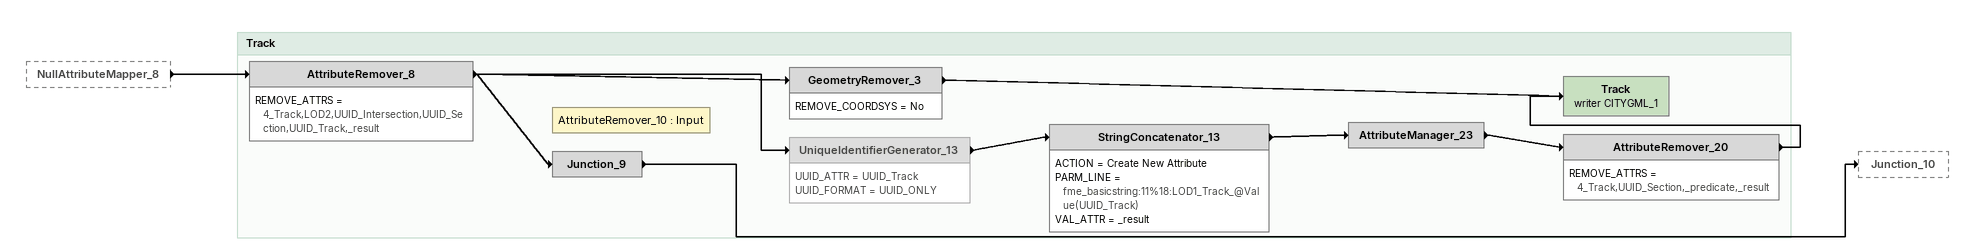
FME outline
NullAttributeMapper_8 [outside]
    -> AttributeRemover_8

Bookmark: Track
AttributeRemover_8
    REMOVE_ATTRS = 4_Track,LOD2,UUID_Intersection,UUID_Section,UUID_Track,_result
    -> GeometryRemover_3
    -> UniqueIdentifierGenerator_13
    -> Junction_9
GeometryRemover_3
    REMOVE_COORDSYS = No
    -> Track (writer CITYGML_1)
UniqueIdentifierGenerator_13 [off]
    UUID_ATTR = UUID_Track
    UUID_FORMAT = UUID_ONLY
    -> StringConcatenator_13
StringConcatenator_13
    ACTION = Create New Attribute
    PARM_LINE = fme_basicstring:11%18:LOD1_Track_@Value(UUID_Track)
    VAL_ATTR = _result
    -> AttributeManager_23
AttributeManager_23
    -> AttributeRemover_20
AttributeRemover_20
    REMOVE_ATTRS = 4_Track,UUID_Section,_predicate,_result
    -> Track (writer CITYGML_1)
Track (writer CITYGML_1)
Note: AttributeRemover_10 : Input
Junction_9
    -> Junction_10
